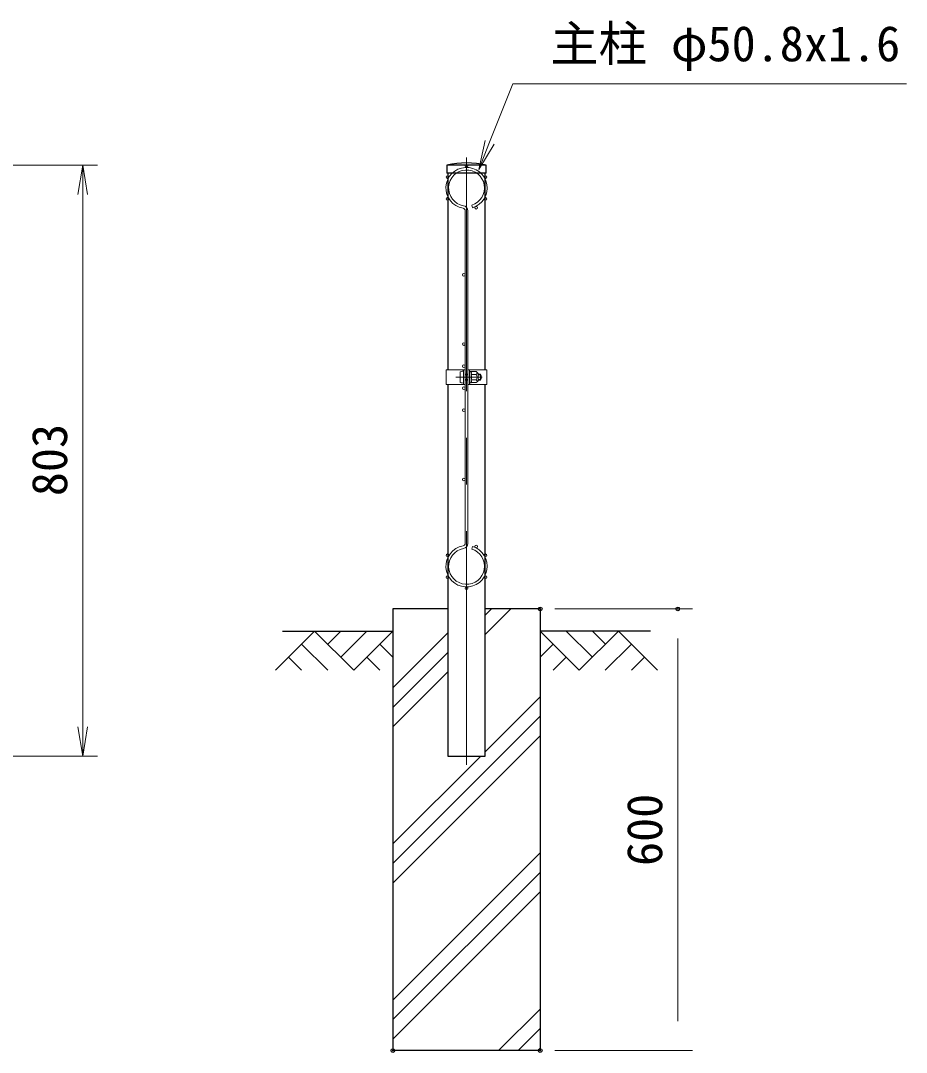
# Model space of a CAD drawing. Units: millimetres, scale not verified. Extents: x -4200 to 4200, y -2970 to 2970.
# Drawn here: x -529 to 674, y -509 to 893 of the extents above; entities that cross this region are included whole.
import ezdxf
from ezdxf.enums import TextEntityAlignment as Align

# ---------------------------------------------------------------- set-up
doc = ezdxf.new("R2010")
doc.units = ezdxf.units.MM
doc.header["$LTSCALE"] = 10
doc.header["$PDMODE"] = 32
doc.header["$PDSIZE"] = 5
doc.linetypes.add('USER1', pattern=[50.8, 31.75, -6.35, 6.35, -6.35])
for name, color, linetype, lineweight in [('0-4_D-STR1', 1, 'Continuous', 25), ('0-5_D-BMK', 2, 'USER1', 13), ('0-6_D-STR-DIM', 7, 'Continuous', 13), ('0-7_D-STR3', 3, 'Continuous', 13), ('0-8_D-STR2', 7, 'Continuous', 13), ('0-9_D-STR-TXT', 7, 'Continuous', 13), ('0-A_Defpoints', 7, 'Continuous', 25), ('0-B_D-DCR-HCH', 7, 'Continuous', 13), ('0-C_D-BGD', 7, 'Continuous', 25), ('0-D_D-STR4', 7, 'Continuous', 25)]:
    doc.layers.add(name, color=color, linetype=linetype, lineweight=lineweight)
doc.styles.add('ＭＳ ゴシック', font='')
doc.styles.get('ＭＳ ゴシック').set_extended_font_data('MS Gothic')

msp = doc.modelspace()

# ---------------------------------------------------------------- linework, layer by layer
at = {"layer": '0-4_D-STR1'}
for p, q in [((103.13, 696.98), (49.93, 696.98)), ((49.93, 696.98), (49.93, 685.98)), ((103.13, 685.98), (103.13, 696.98)), ((103.13, 685.98), (49.93, 685.98)), ((51.13, 685.98), (51.13, 418.98)), ((101.93, 418.98), (101.93, 685.98)), ((51.13, 398.98), (51.13, -106.02)), ((101.93, -106.02), (101.93, 398.98)), ((51.13, -106.02), (101.93, -106.02))]:
    msp.add_line(p, q, dxfattribs=at)
msp.add_arc((76.53, 580.55), 119.43, 77.13052, 102.86948, dxfattribs=at)
at = {"layer": '0-5_D-BMK'}
for p, q in [((76.53, -118.02), (76.53, 708.98)), ((62.11, 408.98), (97.85, 408.98))]:
    msp.add_line(p, q, dxfattribs=at)
at = {"layer": '0-6_D-STR-DIM'}
for p, q in [((-864.97, 696.98), (-424.97, 696.98)), ((-451.64, 656.98), (-444.97, 696.98)), ((-444.97, -66.02), (-444.97, 656.98)), ((196.53, 93.98), (383.51, 93.98)), ((363.51, -466.02), (363.51, 53.98)), ((-438.31, -66.02), (-444.97, -106.02)), ((-1339.57, -106.02), (-424.97, -106.02)), ((196.53, -506.02), (383.51, -506.02))]:
    msp.add_line(p, q, dxfattribs=at)
for points in [[(-438.31, 656.98), (-444.97, 696.98), (-444.97, 656.98)], [(-451.64, -66.02), (-444.97, -106.02), (-444.97, -66.02)]]:
    msp.add_lwpolyline(points, dxfattribs=at)
at = {"layer": '0-7_D-STR3'}
for p, q in [((48.83, 418.98), (74.73, 418.98)), ((48.83, 418.98), (48.83, 398.98)), ((67.63, 415.48), (67.63, 402.48)), ((72.43, 398.98), (72.43, 418.98)), ((72.43, 416.98), (72.43, 400.98)), ((74.73, 398.98), (74.73, 418.98)), ((74.73, 412.98), (78.33, 412.98)), ((74.73, 412.3), (78.33, 412.3)), ((78.33, 398.98), (78.33, 418.98)), ((78.33, 418.98), (104.23, 418.98)), ((80.63, 398.98), (80.63, 418.98)), ((80.63, 413.48), (81.02, 416.64)), ((80.63, 413.48), (80.63, 404.48)), ((82.78, 416.73), (81.12, 416.73)), ((82.83, 408.98), (82.83, 416.7)), ((89.62, 412.73), (82.83, 412.73)), ((82.83, 408.98), (82.83, 401.25)), ((82.93, 416.49), (82.88, 416.66)), ((89.62, 416.49), (82.93, 416.49)), ((92.13, 413.98), (92.13, 403.98)), ((92.13, 412.98), (95.43, 412.98)), ((92.13, 412.3), (95.75, 412.3)), ((95.43, 412.98), (95.43, 404.98)), ((104.23, 418.98), (104.23, 398.98)), ((48.83, 398.98), (74.73, 398.98)), ((74.73, 405.66), (78.33, 405.66)), ((74.73, 404.98), (78.33, 404.98)), ((78.33, 398.98), (104.23, 398.98)), ((80.63, 404.48), (81.02, 401.32)), ((82.76, 401.23), (81.12, 401.23)), ((89.62, 405.23), (82.83, 405.23)), ((89.62, 401.47), (82.93, 401.47)), ((92.13, 405.66), (95.75, 405.66)), ((92.13, 404.98), (95.43, 404.98))]:
    msp.add_line(p, q, dxfattribs=at)
for centre, radius, start, end in [((81.12, 416.63), 0.1, 90, 173), ((82.78, 416.63), 0.1, 15, 90), ((77.95, 414.61), 5.32, 339.37322, 22.7756), ((62.07, 408.98), 21.19, 0, 10.20031), ((62.07, 408.98), 21.19, 349.79969, 0), ((83.86, 408.98), 6.87, 0, 33.09348), ((83.86, 408.98), 6.87, 326.90652, 0), ((88.61, 414.61), 2.13, 298.45309, 61.54691), ((85.35, 409.72), 8, 32.13463, 57.68315), ((87.93, 408.98), 8.5, 331.92751, 28.07249), ((81.12, 401.33), 0.1, 187, 270), ((82.76, 401.33), 0.1, 270, 337.2244), ((77.95, 403.35), 5.32, 337.2244, 20.62678), ((88.61, 403.35), 2.13, 298.45309, 61.54691), ((85.35, 408.23), 8, 302.31685, 327.86537)]:
    msp.add_arc(centre, radius, start, end, dxfattribs=at)
for centre, start_param, end_param in [((72.43, 415.48), 1.5707963, 3.1415927), ((72.43, 402.48), 3.1415927, 4.712389)]:
    msp.add_ellipse(centre, major_axis=(4.8, 0), ratio=0.3125, start_param=start_param, end_param=end_param, dxfattribs=at)
at = {"layer": '0-8_D-STR2'}
for p, q in [((74.73, 408.98), (74.73, 634.84)), ((78.33, 408.98), (78.33, 634.84)), ((83.5, 642.6), (84.53, 639.15)), ((74.73, 408.98), (74.73, 183.11)), ((78.33, 408.98), (78.33, 183.11)), ((83.5, 175.36), (84.53, 178.81))]:
    msp.add_line(p, q, dxfattribs=at)
for centre in [(76.53, 695.78), (50.72, 680.88), (102.34, 680.88), (50.72, 651.08), (102.34, 651.08), (89.65, 639.22), (72.93, 547.98), (72.93, 453.98), (72.93, 423.98), (72.93, 393.98), (72.93, 363.98), (72.93, 269.98), (50.72, 166.88), (89.65, 178.74), (102.34, 166.88), (50.72, 137.08), (102.34, 137.08), (76.53, 122.18)]:
    msp.add_circle(centre, 1.8, dxfattribs=at)
for centre, radius, start, end in [((76.53, 665.98), 28, 286.60421, 260.16066), ((76.53, 665.98), 24.4, 286.60421, 260.16066), ((71.13, 634.84), 3.6, 0, 80.16066), ((71.13, 634.84), 7.2, 0, 80.16066), ((71.13, 183.11), 3.6, 279.83934, 0), ((71.13, 183.11), 7.2, 279.83934, 0), ((76.53, 151.98), 28, 99.83934, 73.39579), ((76.53, 151.98), 24.4, 99.83934, 73.39579)]:
    msp.add_arc(centre, radius, start, end, dxfattribs=at)
at = {"layer": '0-9_D-STR-TXT'}
msp.add_line((114.06, 725.64), (93.14, 690.9), dxfattribs=at)
msp.add_lwpolyline([(101.66, 730.55), (93.14, 690.9), (107.86, 728.1), (139.37, 807.71), (674.05, 807.71)], dxfattribs=at)
at = {"layer": '0-A_Defpoints'}
for p in [(176.53, 93.98), (363.51, 93.98), (-23.47, -506.02), (176.53, -506.02), (176.53, -506.02)]:
    msp.add_point(p, dxfattribs=at)
at = {"layer": '0-B_D-DCR-HCH'}
for p, q in [((101.93, 59.14), (136.77, 93.98)), ((101.93, 85.65), (110.26, 93.98)), ((-129.9, 63.98), (-183.11, 10.77)), ((-129.9, 63.98), (-76.68, 10.77)), ((-112.16, 46.24), (-94.42, 63.98)), ((-94.42, 28.5), (-58.95, 63.98)), ((-76.68, 10.77), (-23.47, 63.98)), ((-23.47, -13.23), (51.13, 61.37)), ((229.74, 10.77), (176.53, 63.98)), ((247.48, 28.5), (212, 63.98)), ((282.95, 63.98), (229.74, 10.77)), ((265.31, 46.15), (247.48, 63.98)), ((282.95, 63.98), (336.16, 10.77)), ((-147.63, 46.24), (-112, 10.77)), ((-41.21, 46.24), (-23.47, 28.59)), ((194.27, 46.24), (176.53, 28.59)), ((300.69, 46.24), (265.05, 10.77)), ((-165.37, 28.5), (-147.55, 10.77)), ((-58.95, 28.5), (-41.13, 10.77)), ((-23.47, -39.75), (51.13, 34.85)), ((212, 28.5), (194.18, 10.77)), ((318.43, 28.5), (300.61, 10.77)), ((-23.47, -66.26), (51.13, 8.34)), ((101.93, -99.96), (176.53, -25.36)), ((-23.47, -251.88), (176.53, -51.88)), ((-23.47, -278.4), (176.53, -78.4)), ((-23.47, -225.36), (95.87, -106.02)), ((-23.47, -437.5), (176.53, -237.5)), ((-23.47, -464.01), (176.53, -264.01)), ((-23.47, -490.53), (176.53, -290.53)), ((120.13, -506.02), (176.53, -449.63)), ((146.65, -506.02), (176.53, -476.14)), ((173.17, -506.02), (176.53, -502.66))]:
    msp.add_line(p, q, dxfattribs=at)
at = {"layer": '0-C_D-BGD'}
for p, q in [((-173.47, 63.98), (-23.47, 63.98)), ((326.53, 63.98), (176.53, 63.98))]:
    msp.add_line(p, q, dxfattribs=at)
at = {"layer": '0-D_D-STR4'}
for p, q in [((-23.47, 93.98), (-23.47, -506.02)), ((51.13, 93.98), (-23.47, 93.98)), ((176.53, 93.98), (101.93, 93.98)), ((176.53, 93.98), (176.53, -506.02)), ((176.53, -506.02), (-23.47, -506.02))]:
    msp.add_line(p, q, dxfattribs=at)

# ---------------------------------------------------------------- texts
at = {"layer": '0-6_D-STR-DIM', "style": 'ＭＳ ゴシック'}
for s, p in [('803', (-451.72, 247.25)), ('600', (356.76, -255.27))]:
    msp.add_text(s, height=48.09, rotation=90, dxfattribs=at).set_placement(p, align=Align.BOTTOM_LEFT)
at = {"layer": '0-9_D-STR-TXT', "style": 'ＭＳ ゴシック'}
msp.add_text('主柱 φ50.8x1.6', height=48.09, dxfattribs=at).set_placement((190.29, 823.72), align=Align.BOTTOM_LEFT)

doc.saveas('drawing.dxf')
